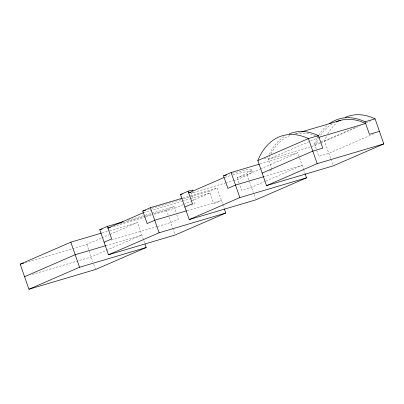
<?xml version="1.0" encoding="UTF-8"?>
<svg xmlns="http://www.w3.org/2000/svg" width="404" height="404" viewBox="0 0 404 404"><rect width="100%" height="100%" fill="white"/><g stroke="black" fill="none" stroke-linecap="round" stroke-linejoin="round"><path stroke-width="0.3" stroke-dasharray="2.02 1.52" d="M320.21 143.208L315.034 145.455L268.377 159.282L269.978 155.868M315.034 145.455L317.569 140.037A80.487 49.904 73.5 0 1 318.418 138.511M268.377 159.282L318.428 137.547M355.515 127.331L324.452 140.824L320.337 142.041M365.867 122.831L371.049 120.584M25.003 262.757L86.85 244.43L101.232 238.183M101.808 237.931L109.287 234.684M109.863 234.431L137.476 222.437L143.622 240.092M232.325 173.301A75.316 4.464 -19.2 0 1 237.153 177.73L247.152 174.765L259.807 169.266M260.383 169.018L297.773 152.778L299.359 157.333M153.793 213.701L166.403 209.964L173.998 206.661L176.169 212.908M183.613 198.925L209.434 191.269L217.024 187.971L222.579 203.919M320.786 142.955L360.479 125.715M183.153 204.611L174.578 208.333L153.56 214.564M183.724 204.363L190.582 201.384M191.153 201.131L210.014 192.94L190.198 198.813M373.685 133.86L328.816 153.353L318.817 156.313L316.428 149.455M265.322 181.3L251.515 187.294L241.516 190.259L239.729 185.113M265.898 181.048L302.136 165.307L264.307 176.518M295.107 133.825L300.49 132.229M264.267 158.661L267.796 157.616L272.16 170.145L268.044 171.362M316.231 148.884L314.453 143.784L319.746 142.218M259.944 163.989L297.773 152.778M191.334 205.131L194.859 204.086L191.082 193.228L225.174 183.123M225.775 182.946L232.951 180.815M233.547 180.638L237.734 179.401A75.316 4.464 -19.2 0 0 232.911 174.972M182.8 198.117L190.006 195.98M190.607 195.804L217.024 187.971M148.187 209.423L149.384 209.065M151.788 208.353L181.209 199.637M143.364 212.696L181.79 201.303M182.391 201.126L189.597 198.99M127.76 220.367L144.576 215.382M145.172 215.206L173.998 206.661M119.569 223.841L151.394 214.413M113.332 226.487L145.157 217.054M145.758 216.877L152.959 214.741M102.045 232.936L109.252 230.805M109.853 230.623L137.476 222.437M187.163 210.646L221.387 200.5L213.797 203.798L209.434 191.269M111.322 240.107L156.954 226.583M157.555 226.407L170.766 222.493L178.361 219.19L176.371 213.479M105.808 245.647L141.839 234.966L91.213 256.959L30.568 274.932M315.564 135.906L313.852 135.214A80.487 49.904 73.5 0 0 295.688 133.774M316.711 136.365L318.428 137.062M330.598 158.479L324.452 140.824A80.487 49.904 73.5 0 1 326.988 135.401M330.8 159.05L332.982 165.312M299.561 157.903L303.328 168.721M303.525 169.291L304.914 173.281M251.642 169.821L252.222 171.493M247.152 174.765L253.298 192.42M254.096 194.698L255.48 198.687M237.153 177.73L239.527 184.542M222.776 204.49L224.164 208.474M166.403 209.964L168.19 215.09M168.983 217.367L172.553 227.619M172.75 228.184L174.932 234.451M143.819 240.663L144.612 242.94M86.85 244.43L93.001 262.085M93.794 264.362L95.379 268.918M269.266 154.298A80.487 49.904 73.5 0 1 285.466 135.744M327.831 133.881A80.487 49.904 73.5 0 1 337.017 122.584M314.453 143.784A80.487 49.904 73.5 0 1 318.418 135.855M318.716 135.37A80.487 49.904 73.5 0 1 328.003 124.735M270.917 153.863A80.487 49.904 73.5 0 1 290.451 135.3M320.529 135.158A80.487 49.904 73.5 0 1 332.704 123.589M193.536 191.976A13.292 0.788 -19.2 0 1 191.082 193.228M224.725 177.316A75.316 4.464 -19.2 0 1 231.138 175.467"/><path stroke-width="0.61" d="M345.4 117.296A80.487 49.904 73.5 0 1 375.074 118.832L383.8 143.895L333.179 165.882L266.524 185.638L257.797 160.575L308.424 138.587L318.418 135.623L322.781 148.152L312.787 151.116L262.161 173.104M145.011 244.082L146.203 247.501L95.576 269.488L28.926 289.244L20.2 264.181L70.821 242.193L101.444 233.118M305.111 173.846L306.5 177.836L255.878 199.823L189.229 219.579L180.502 194.521L188.092 191.223A13.292 0.788 -19.2 0 1 192.642 190.521M263.706 176.694L235.487 185.062L227.891 188.36L223.528 175.831L231.123 172.528L259.343 164.165M224.361 209.045L225.75 213.029L175.129 235.022L108.479 254.773L99.753 229.714L107.343 226.417L122.957 221.791M186.562 210.822L154.737 220.256L147.142 223.553L142.779 211.024L150.374 207.727L182.199 198.293M224.109 177.497L188.673 192.89A13.292 0.788 -19.2 0 1 189.516 192.647M143.364 212.696L107.929 228.088L110.327 227.376M24.563 276.71L75.184 254.722L105.808 245.647M184.865 207.05L192.456 203.752L188.092 191.223M104.116 242.243L111.706 238.946L107.343 226.417M266.524 185.638L317.15 163.645L383.8 143.895M189.229 219.579L239.85 197.591L306.5 177.836M28.926 289.244L79.548 267.251L146.203 247.501M108.479 254.773L159.1 232.785L225.75 213.029M301.687 131.876L340.567 120.352M329.512 123.599A80.487 49.904 73.5 0 1 365.075 121.796L375.074 118.832M319.003 137.294L365.655 123.467L360.509 121.382A80.487 49.904 73.5 0 0 336.542 121.695M379.437 131.361L369.438 134.325L365.075 121.796M180.502 194.521L182.265 193.996M142.779 211.024L145.783 210.136M99.753 229.714L102.151 229.002M20.2 264.181L23.801 263.115M317.15 163.645L308.424 138.587A80.487 49.904 73.5 0 0 257.797 160.575M231.123 172.528L239.85 197.591M150.374 207.727L159.1 232.785M70.821 242.193L79.548 267.251M289.304 133.85A80.487 49.904 73.5 0 1 318.418 135.623M189.915 192.531A13.292 0.788 -19.2 0 1 191.006 192.238M223.528 175.831A75.316 4.464 -19.2 0 1 226.553 174.942"/></g></svg>
